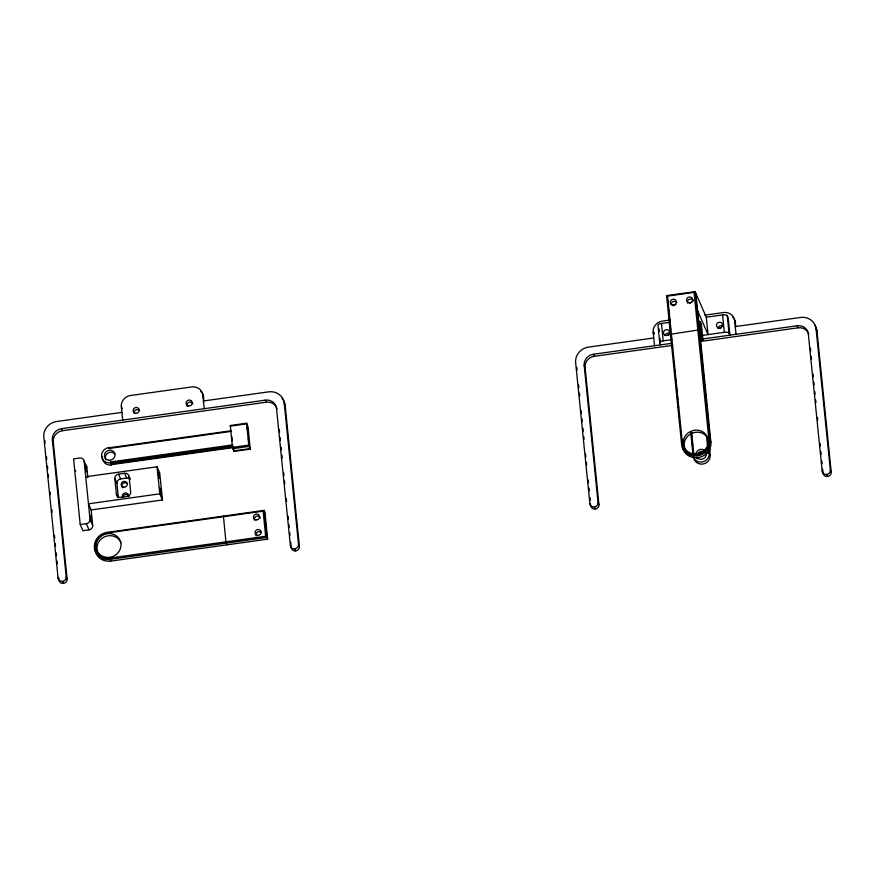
<?xml version="1.0" encoding="UTF-8"?>
<svg xmlns="http://www.w3.org/2000/svg" width="875" height="875" viewBox="0 0 875 875"><rect width="100%" height="100%" fill="white"/><g stroke="black" fill="none" stroke-linecap="round" stroke-linejoin="round"><path stroke-width="1.31" d="M246.575 423.325L248.795 445.484L250.217 449.192L248.052 426.891L246.641 423.205L230.355 425.513M230.289 425.48L232.498 447.77L233.953 451.456L233.745 448.864M109.014 447.814L109.036 448.47L231.295 431.364L231.339 430.741L109.069 447.814M107.231 532.306L107.242 532.962A13.442 12.545 -23.6 0 0 95.266 547.367A13.442 12.545 -23.6 0 0 109.78 558.075L265.661 536.266L263.123 511.153L107.242 532.962M681.614 444.27L681.625 444.369A14.481 13.508 -23.6 0 0 697.255 455.897A14.481 13.508 -23.6 0 0 710.15 440.377L695.111 291.627L666.575 295.619L681.625 444.369L682.489 443.887A13.442 12.545 -23.6 0 0 697.003 454.595A13.442 12.545 -23.6 0 0 708.98 440.18L710.106 440.322L710.894 442.083A14.481 13.508 -23.6 0 1 697.998 457.603A14.481 13.508 -23.6 0 1 682.369 446.075M700.602 324.778L701.4 324.341L700.175 321.552L702.078 340.255L700.044 340.539M702.078 340.255L702.953 339.795L701.4 324.341M670.337 319.988L662.364 321.103A10.347 9.647 -23.6 0 0 653.155 332.194L654.522 345.712M704.889 315.153L723.494 312.55A10.347 9.647 -23.6 0 1 734.661 320.786L735.908 326.309M660.636 344.859L659.739 342.814L657.978 325.423A4.134 1.422 -5.8 0 1 661.456 323.488L670.239 322.262M695.111 291.627L706.289 317.22L722.586 314.934A4.134 1.422 -5.8 0 1 727.256 315.733L728.153 317.778L729.914 335.169L729.017 333.123L727.256 315.733M121.92 412.377L56.711 421.498A14.481 13.508 -23.6 0 0 43.816 437.019L58.078 578.047L58.964 580.092A4.134 3.861 -23.6 0 0 63.438 583.384A4.134 3.861 -23.6 0 0 67.123 578.955L53.255 441.788L52.358 439.742A10.347 9.647 -23.6 0 1 61.567 428.652L265.333 400.148A10.347 9.647 -23.6 0 1 276.5 408.384L290.369 545.552L291.255 547.597A4.134 3.861 -23.6 0 0 295.728 550.889A4.134 3.861 -23.6 0 0 299.414 546.459L285.152 405.431A14.481 13.508 -23.6 0 0 282.078 398.355M203.416 400.98L268.625 391.858A14.481 13.508 -23.6 0 1 284.255 403.386L285.152 405.431M653.734 337.98L588.536 347.102A14.481 13.508 -23.6 0 0 575.641 362.622L589.892 503.65L590.789 505.695A4.134 3.861 -23.6 0 0 595.252 508.988A4.134 3.861 -23.6 0 0 598.938 504.558L585.069 367.391L584.183 365.345A10.347 9.647 -23.6 0 1 593.392 354.266L671.661 343.317M735.241 326.583L800.45 317.461A14.481 13.508 -23.6 0 1 816.08 328.989L816.977 331.034L831.228 472.062A4.134 3.861 -23.6 0 1 827.542 476.492A4.134 3.861 -23.6 0 1 823.08 473.2L822.183 471.155L808.314 333.998A10.347 9.647 -23.6 0 0 797.158 325.762L701.827 339.095M659.739 342.814A4.134 1.422 -5.8 0 1 663.217 340.878L671.989 339.642M701.564 335.508L724.347 332.325A4.134 1.422 -5.8 0 1 729.017 333.123M53.255 441.788A10.347 9.647 -23.6 0 1 62.464 430.708L266.23 402.205A10.347 9.647 -23.6 0 1 277.047 408.702M585.069 367.391A10.347 9.647 -23.6 0 1 594.289 356.311L672.788 345.33M700.842 341.403L798.044 327.808A10.347 9.647 -23.6 0 1 808.861 334.305M230.3 426.136L246.608 423.85M102.452 456.991A8.28 7.722 -23.6 0 0 111.388 464.997L110.403 461.989L232.662 444.883M233.505 447.562L111.245 464.658L111.289 464.034L233.548 446.939M232.455 447.388L248.752 445.102M232.695 448.689L249.003 446.414M233.942 450.8L250.25 448.602M233.92 451.467L250.195 449.137M85.717 476.766L157.041 466.791L159.72 472.938L162.455 499.986L91.142 509.961L88.452 503.814L159.775 493.839L162.455 499.986M117.961 497.612L116.397 494.025L114.833 478.57A4.134 3.861 -23.6 0 1 118.519 474.141L124.633 473.288A4.134 3.861 -23.6 0 1 129.095 476.58L130.145 478.964M118.355 497.514L116.922 483.35A4.134 3.861 -23.6 0 1 120.608 478.92L126.722 478.067A4.134 3.861 -23.6 0 1 130.025 479.052M80.227 524.562L86.33 523.709A4.134 3.861 -23.6 0 0 90.016 519.269L84.164 461.311A4.134 3.861 -23.6 0 0 79.691 458.019L73.577 458.872L80.227 524.562L82.906 530.698L89.02 529.845A4.134 3.861 -23.6 0 0 92.706 525.416L91.142 509.961M110.775 561.094L110.031 559.388A14.481 13.508 -23.6 0 1 94.402 547.859A14.481 13.508 -23.6 0 1 107.297 532.339L264.195 510.387L264.939 512.094L267.673 539.142L110.775 561.094A14.481 13.508 -23.6 0 1 95.145 549.566M707.962 450.625L708.236 453.316L709.253 453.173L710.15 455.23A8.28 7.722 -23.6 0 1 702.778 464.089A8.28 7.722 -23.6 0 1 693.842 457.505L694.28 457.384M710.15 455.23C708.805 456.488 711.255 449.761 709.319 448.142M267.673 539.142L266.93 537.436L110.031 559.388L109.78 558.075M708.236 453.316L709.395 453.523L708.991 449.477M700.153 321.519L699.027 321.387L700.591 336.842L701.739 337.006L702.953 339.795M223.409 516.042L225.947 542.008L226.92 544.841M797.158 325.762L798.044 327.808M816.08 328.989L830.342 470.017L831.228 472.062M822.183 471.155A4.134 3.861 -23.6 0 0 826.656 474.447L827.542 476.492M697.605 310.723L708.039 334.6L706.289 317.22M699.759 331.975L698.972 330.203L697.933 330.05L670.491 334.261M666.575 295.619L667.33 297.325M653.155 332.194L654.052 334.239A10.347 9.647 -23.6 0 1 654.041 332.456M593.392 354.266L594.289 356.311M584.183 365.345L598.052 502.512L598.938 504.558M589.892 503.65A4.134 3.861 -23.6 0 0 594.366 506.942L595.252 508.988M265.333 400.148L266.23 402.205M284.255 403.386L298.517 544.414L299.414 546.459M290.369 545.552A4.134 3.861 -23.6 0 0 294.831 548.844L295.728 550.889M122.697 420.109L121.33 406.58A10.347 9.647 -23.6 0 1 130.539 395.5L191.669 386.947A10.347 9.647 -23.6 0 1 202.836 395.183L204.083 400.706M121.33 406.58L122.227 408.625M124.633 473.288L126.722 478.067M232.805 445.845L110.534 462.864A8.28 7.722 -23.6 0 1 101.566 456.367A8.28 7.722 -23.6 0 1 108.938 447.497L109.08 447.847M118.519 474.141L120.608 478.92M114.833 478.57L116.922 483.35M84.164 461.311L86.844 467.458L87.883 477.761M61.567 428.652L62.464 430.708M90.016 519.269L92.706 525.416M86.33 523.709L89.02 529.845M52.358 439.742L66.227 576.898L67.123 578.955M58.078 578.047A4.134 3.861 -23.6 0 0 62.541 581.339L63.438 583.384M110.534 462.864L110.403 461.989M75.688 471.045L75.589 470.433M810.447 348.261L810.72 350.984M811.267 356.409L811.552 359.133M813.061 374.062L813.334 376.786M813.881 382.211L814.155 384.934M814.844 391.716L815.117 394.439M815.664 399.864L815.938 402.587M817.447 417.528L817.72 420.241M820.061 443.33L820.334 446.042M820.881 451.478L821.155 454.191M821.844 460.983L822.117 463.695M822.664 469.131L822.948 471.844M734.661 320.786L736.028 334.316M722.586 314.934L724.347 332.325M695.855 293.333L710.894 442.083M708.98 440.18L694.039 292.392L667.548 296.1L682.489 443.887M707.766 437.347L708.312 442.739M706.464 435.794L707.416 445.233M691.655 432.403L693.831 453.972A12.622 11.769 -23.6 0 0 707.361 437.117A12.622 11.769 -23.6 0 0 685.967 435.094A12.622 11.769 -23.6 0 0 693.875 453.884M691.239 432.906L691.655 436.942M692.059 440.989L692.606 446.381M693.011 450.428L693.284 453.119M690.78 432.884L692.967 454.453M667.592 300.005L668.008 304.117M668.544 309.356L668.97 313.633M669.386 317.713L669.802 321.792M670.348 327.228L670.622 329.952M671.234 335.956L671.508 338.68M672.055 344.116L672.47 348.195M673.017 353.631L673.291 356.355M673.848 361.791L674.253 365.87M674.669 369.95L675.084 374.03M675.631 379.466L675.905 382.178M676.452 387.625L676.867 391.705M677.283 395.773L677.688 399.853M678.245 405.289L678.519 408.013M679.066 413.448L679.481 417.528M679.886 421.608L680.302 425.688M680.848 431.123L681.133 433.847M681.68 439.283L682.095 443.363M661.456 323.488L663.217 340.878M659.006 328.803L659.28 331.483M659.958 338.166L660.231 340.845M576.811 367.38L577.084 370.092M578.594 385.011L578.867 387.723M579.414 393.148L579.688 395.861M581.197 410.78L581.47 413.492M582.017 418.917L582.291 421.619M582.98 428.4L583.253 431.113M583.8 436.538L584.073 439.25M585.583 454.169L585.856 456.881M586.403 462.306L586.677 465.019M588.186 479.938L588.459 482.65M589.006 488.064L589.28 490.777M589.969 497.558L590.242 500.27M279.311 429.45L279.584 432.163M280.131 437.598L280.416 440.311M281.094 447.103L281.367 449.816M281.925 455.252L282.198 457.964M283.708 472.905L283.981 475.617M284.528 481.053L284.802 483.766M286.311 498.706L286.595 501.419M288.105 516.359L288.378 519.083M288.925 524.508L289.198 527.231M289.745 532.656L290.019 535.38M290.708 542.161L291.255 547.597M264.195 510.387L266.93 537.436M231.842 436.778L232.247 440.825M202.836 395.183L204.203 408.702M157.041 466.791L159.775 493.839M129.095 476.58L130.659 492.034A4.134 3.861 -23.6 0 1 126.973 496.464L120.859 497.328A4.134 3.861 -23.6 0 1 116.397 494.025M111.289 464.034L111.388 464.997M108.938 447.497L109.036 448.47M44.844 440.42L45.117 443.133M46.495 456.695L46.769 459.408M47.447 466.189L47.731 468.902M48.278 474.327L48.552 477.028M50.061 491.947L50.334 494.659M51.844 509.578L52.117 512.291M54.447 535.347L54.72 538.059M55.267 543.473L55.541 546.186M56.23 552.967L56.503 555.68M57.05 561.105L57.323 563.817M58.691 577.38L58.964 580.092M105.875 459.812A5.381 5.02 -23.6 0 1 107.953 453.009A5.381 5.02 -23.6 0 1 115.084 454.311M122.653 487.812A3.106 2.898 -23.6 0 1 122.806 483.558A3.106 2.898 -23.6 0 1 127.247 483.711M122.948 497.405A3.106 2.898 -23.6 0 1 129.03 496.552M122.686 497.339A3.106 2.898 -23.6 0 1 125.125 492.975A3.106 2.898 -23.6 0 1 128.373 496.552M85.378 464.888A4.134 3.861 -23.6 0 1 86.844 467.458M98.919 554.52A12.622 11.769 -23.6 0 1 103.709 537.25A12.622 11.769 -23.6 0 1 121.034 542.653M256.2 535.948A3.106 2.898 -23.6 0 1 261.122 532.328M254.516 520.242A3.106 2.898 -23.6 0 1 256.386 516.305A3.106 2.898 -23.6 0 1 260.323 518.087M66.227 576.898A4.134 3.861 -23.6 0 1 62.541 581.339M298.517 544.414A4.134 3.861 -23.6 0 1 294.831 548.844M200.834 391.464A10.347 9.647 -23.6 0 1 203.733 397.228M187.316 406.481A3.106 2.898 -23.6 0 1 188.792 402.413A3.106 2.898 -23.6 0 1 192.905 403.812M134.127 413.383A3.106 2.898 -23.6 0 1 139.475 410.484M598.052 502.512A4.134 3.861 -23.6 0 1 594.366 506.942M814.756 325.052A14.481 13.508 -23.6 0 1 816.977 331.034M830.342 470.017A4.134 3.861 -23.6 0 1 826.656 474.447M732.659 317.067A10.347 9.647 -23.6 0 1 735.547 322.831M717.916 328.475A3.106 2.898 -23.6 0 1 723.166 326.419M719.72 328.65A3.106 2.898 -23.6 0 1 721.306 327.775M667.494 335.497A3.106 2.898 -23.6 0 1 668.883 335.114M664.978 335.606A3.106 2.898 -23.6 0 1 669.703 333.473M690.091 303.133A3.106 2.898 -23.6 0 1 691.72 302.433M687.663 303.122A3.106 2.898 -23.6 0 1 689.533 299.195A3.106 2.898 -23.6 0 1 693.47 300.967M673.345 305.867A3.106 2.898 -23.6 0 1 675.981 304.686M671.202 304.883A3.106 2.898 -23.6 0 1 676.802 302.488M686.875 451.981A12.622 11.769 -23.6 0 1 690.375 434.087A12.622 11.769 -23.6 0 1 708.247 439.173M709.253 453.173A8.28 7.722 -23.6 0 1 702.625 461.912A8.28 7.722 -23.6 0 1 693.23 456.848M706.212 452.67A5.381 5.02 -23.6 0 1 696.631 457.286M695.778 454.606A5.381 5.02 -23.6 0 1 704.889 450.581M697.255 458.905A5.381 5.02 -23.6 0 1 696.883 458.008M697.058 454.716A5.381 5.02 -23.6 0 1 703.981 451.566M85.509 465.97L86.483 471.658L85.509 465.97M90.584 516.195L91.558 521.894L90.584 516.195M158.287 472.697L159.25 478.395L158.287 472.697M159.852 488.152L160.814 493.85L159.852 488.152M247.308 427.766L248.27 433.464L247.308 427.766M248.478 439.359L249.452 445.058L248.478 439.359M108.927 460.283A5.381 5.02 -23.6 0 0 114.669 453.13A5.381 5.02 -23.6 0 0 105.558 452.266A5.381 5.02 -23.6 0 0 108.927 460.283M123.791 487.2A3.106 2.898 -23.6 0 0 127.105 483.077A3.106 2.898 -23.6 0 0 121.844 482.584A3.106 2.898 -23.6 0 0 123.791 487.2M106.652 557.375A12.622 11.769 -23.6 0 0 120.138 540.608A12.622 11.769 -23.6 0 0 98.744 538.573A12.622 11.769 -23.6 0 0 106.652 557.375M257.589 535.358A3.106 2.898 -23.6 0 0 260.903 531.234A3.106 2.898 -23.6 0 0 255.642 530.731A3.106 2.898 -23.6 0 0 257.589 535.358M256.025 519.903A3.106 2.898 -23.6 0 0 259.339 515.78A3.106 2.898 -23.6 0 0 254.078 515.277A3.106 2.898 -23.6 0 0 256.025 519.903M188.705 405.891A3.106 2.898 -23.6 0 0 192.019 401.767A3.106 2.898 -23.6 0 0 186.758 401.264A3.106 2.898 -23.6 0 0 188.705 405.891M135.723 413.295A3.106 2.898 -23.6 0 0 139.037 409.172A3.106 2.898 -23.6 0 0 133.777 408.68A3.106 2.898 -23.6 0 0 135.723 413.295M719.031 328.081A3.106 2.898 -23.6 0 0 722.345 323.958A3.106 2.898 -23.6 0 0 717.084 323.466A3.106 2.898 -23.6 0 0 719.031 328.081M666.05 335.497A3.106 2.898 -23.6 0 0 669.364 331.373A3.106 2.898 -23.6 0 0 664.114 330.87A3.106 2.898 -23.6 0 0 666.05 335.497M689.172 302.783A3.106 2.898 -23.6 0 0 692.486 298.659A3.106 2.898 -23.6 0 0 687.225 298.167A3.106 2.898 -23.6 0 0 689.172 302.783M672.864 305.069A3.106 2.898 -23.6 0 0 676.178 300.945A3.106 2.898 -23.6 0 0 670.928 300.442A3.106 2.898 -23.6 0 0 672.864 305.069"/></g></svg>
